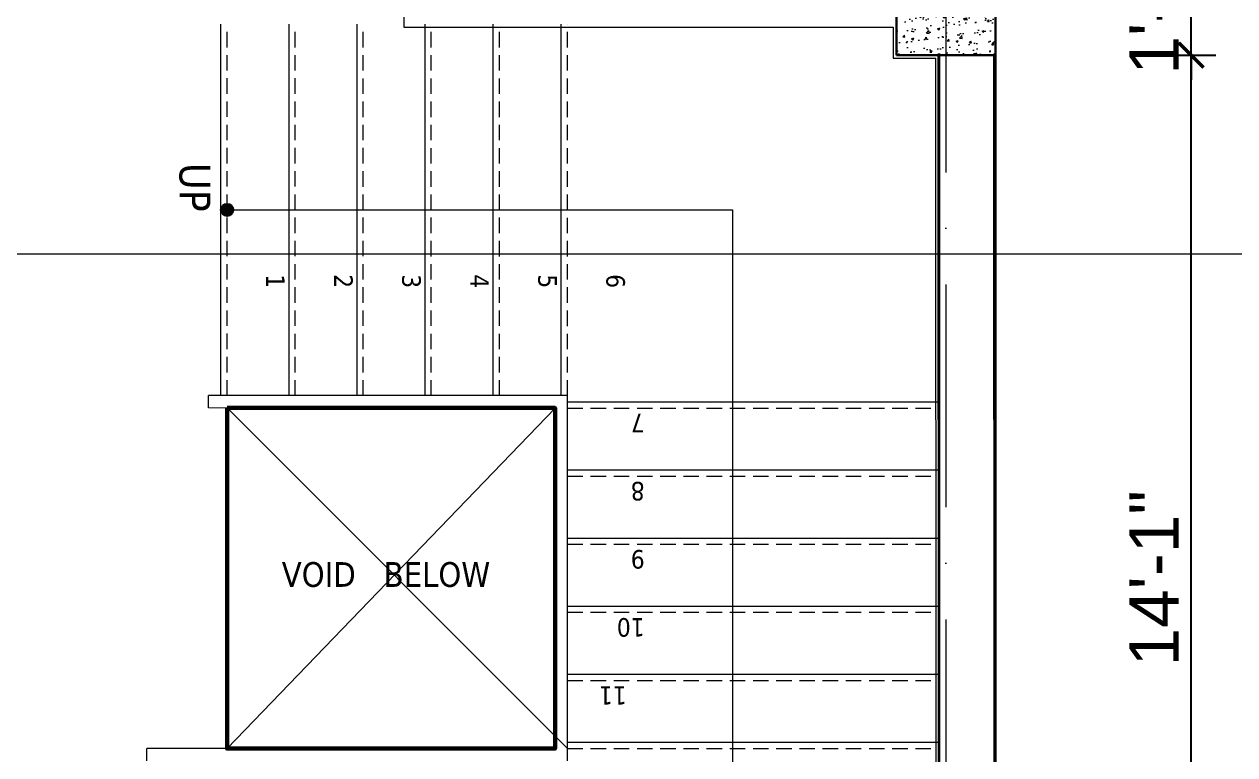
# Model space of a CAD drawing. Header units: inches. Extents: x 10755 to 33653, y -10992 to 10708.
# Drawn here: x 15238.6 to 15434.2, y 6730.8 to 6848.8 of the extents above; entities that cross this region are included whole.
import ezdxf

# ---------------------------------------------------------------- set-up
doc = ezdxf.new("R2010")
doc.units = ezdxf.units.IN
doc.header["$MEASUREMENT"] = 0
doc.linetypes.add('ACAD_ISO10W100', pattern=[18, 12, -3, 0, -3])
doc.linetypes.add('HIDDEN', pattern=[0.375, 0.25, -0.125])
for name, color, linetype, lineweight in [('arrow line', 54, 'Continuous', 9), ('centerline', 9, 'ACAD_ISO10W100', 5), ('col', 1, 'Continuous', 30), ('dim', 6, 'Continuous', 13), ('dimension center - 8', 134, 'Continuous', 13), ('dimension element- 8', 5, 'Continuous', 13), ('dimension inter - 8', 6, 'Continuous', 13), ('dimension overall - 8', 185, 'Continuous', 13), ('DIMINSION', 5, 'Continuous', 15), ('hatch- rcc', 252, 'Continuous', 5), ('hatch1', 9, 'Continuous', 5), ('Pillar', 11, 'Continuous', 25), ('PLASTER', 50, 'Continuous', 9), ('railing', 33, 'Continuous', 15), ('SECTION LINE1', 6, 'Continuous', 18), ('STAIRCASE', 143, 'Continuous', 15), ('title text 1', 113, 'Continuous', 25), ('tread hidden', 200, 'HIDDEN', 9), ('wall', 1, 'Continuous', 35)]:
    doc.layers.add(name, color=color, linetype=linetype, lineweight=lineweight)
doc.layers.get('dimension inter - 8').off()
doc.layers.get('DIMINSION').off()
doc.styles.add('Prajwal', font='stylu.ttf', dxfattribs={"height": 9})
doc.styles.get("Standard").update_dxf_attribs({"font": 'arial.ttf'})
doc.dimstyles.new('S8', dxfattribs={"dimscale": 8, "dimtxt": 1, "dimasz": 0.5, "dimexe": 0.5, "dimexo": 0.5, "dimgap": 0.25, "dimtad": 1, "dimzin": 3, "dimdsep": 46, "dimlunit": 4, "dimtxsty": 'Standard', "dimblk": 'ARCHTICK', "dimcen": 0, "dimclrd": 256, "dimclre": 256, "dimclrt": 6, "dimadec": 0, "dimazin": 0, "dimtfac": 0.5, "dimtix": 1, "dimtmove": 1, "dimatfit": 3, "dimfxl": 0.5, "dimfxlon": 1, "dimfrac": 1, "dimtolj": 1, "dimtzin": 0, "dimarcsym": 1})

# ---------------------------------------------------------------- blocks, each defined once
blk = doc.blocks.new('EWEWRTT')
at = {"layer": 'centerline', "ltscale": 3}
blk.add_line((176719.7960008084, -3623.43162992053), (176719.7960008084, -4988.84956905616), dxfattribs=at)
blk = doc.blocks.new('ERWEWRTRT')
at = {"layer": 'SECTION LINE1', "linetype": 'Continuous', "ltscale": 30}
blk.add_line((176971.9171745174, -4159.504954709752), (177670.829761292, -4159.504954709751), dxfattribs=at)
blk = doc.blocks.new('ETERWEWE')
at = {"layer": 'hatch- rcc', "linetype": 'Continuous', "ltscale": 30}
h = blk.add_hatch(dxfattribs=at)
h.set_pattern_fill('AR-CONC', color=256, scale=0.5, style=0)
h.set_pattern_definition([(49.99999999999999, (0, 0), (3.586300913003767, -0.3137606749129755), [0.375, -4.125]), (355, (0, 0), (-0.693756668065, 3.760960668500059), [0.3, -3.3]), (100.45144446, (0.298858405, -0.02614672), (2.89254423363556, 3.447199954843147), [0.3187009599999999, -3.505710559999999]), (46.18420000000002, (0, 1), (5.336206653357862, -0.8275964039653827), [0.5624999999999999, -6.187499999999999]), (96.63563549, (0.444683725, 0.931033465), (4.673309728371142, 4.870593003872752), [0.47805171, -5.258568799999999]), (351.1841639899999, (0, 1), (4.673309725273866, 4.870593001349951), [0.45, -4.950000005]), (21, (0.5, 0.75), (2.984535260592308, -2.013094453326694), [0.375, -4.125]), (326.0000000000001, (0.5, 0.75), (1.216576659607909, 3.625750225234265), [0.3, -3.3]), (71.45144474, (0.74871127, 0.58224213), (4.201111883649856, 1.612655764031769), [0.31870095, -3.50571056]), (37.50000000000001, (0, 0), (0.06079927658645334, 1.664469269156557), [0, -3.26, 0, -3.35, 0, -3.3125]), (7.499999999999999, (0, 0), (1.315347687210743, 1.972058559411801), [0, -1.91, 0, -3.185, 0, -1.2625]), (327.5, (-1.115, 0), (2.669112180862045, -0.1127743586718988), [0, -1.25, 0, -3.9, 0, -5.175]), (317.5, (-1.615, 0), (2.915930846711931, 0.5005249116615886), [0, -1.625, 0, -2.59, 0, -3.675])])
h.paths.add_polyline_path([(159423.2306644279, -3794.582087043891), (159439.2306644279, -3794.582087043891), (159439.2306644279, -3778.582087043891), (159423.2306644279, -3778.582087043891)])
at = {"layer": 'col', "linetype": 'Continuous', "ltscale": 30}
blk.add_lwpolyline([(159423.2306644279, -3794.582087043891), (159423.2306644279, -3778.582087043891), (159439.2306644279, -3778.582087043891), (159439.2306644279, -3794.582087043891), (159423.2306644279, -3794.582087043891)], dxfattribs=at)
blk = doc.blocks.new('wewerrr')
at = {"layer": 'DIMINSION', "linetype": 'Continuous'}
for p in [(17288.56532102133, -332.8141844810725), (17288.56533638053, -332.8141844810707)]:
    blk.add_blockref('ETERWEWE', p, dxfattribs=at)
blk = doc.blocks.new('pp')
at = {"layer": 'PLASTER'}
blk.add_line((14227.88597845635, 6675.316919126541), (14227.85110608393, 6843.318798959486), dxfattribs=at)
blk.add_lwpolyline([(14151.37746227076, 6868.571007767681), (14141.87746227076, 6868.571007767681), (14141.87746227082, 6848.31879895948), (14220.96475370457, 6848.318798959486), (14220.96476906377, 6843.318798959486), (14227.85110608393, 6843.318798959486)], dxfattribs=at)
blk = doc.blocks.new('_ArchTick')
at = {"color": 0, "const_width": 0.15}
blk.add_lwpolyline([(-0.5, -0.5), (0.5, 0.5)], dxfattribs=at)
blk = doc.blocks.new('*D969')
at = {"layer": 'Defpoints', "color": 0, "transparency": 16777216}
for p in [(15395.54425910252, 6843.818798959486), (15427.20203635097, 6843.818798959486), (15395.46549790539, 6674.818784053452)]:
    blk.add_point(p, dxfattribs=at)
at = {"layer": 'dimension element- 8', "lineweight": -2, "transparency": 16777216}
for p, q in [((15423.20203635097, 6843.818798959486), (15431.20203635097, 6843.818798959486)), ((15427.20203635097, 6674.818784053452), (15427.20203635097, 6843.818798959486)), ((15423.20203635097, 6674.818784053452), (15431.20203635097, 6674.818784053452))]:
    blk.add_line(p, q, dxfattribs=at)
at = {"layer": 'dimension element- 8', "lineweight": -2, "transparency": 16777216, "xscale": 4, "yscale": 4, "zscale": 4}
for p, rotation in [((15427.20203635097, 6843.818798959486), 90), ((15427.20203635097, 6674.818784053452), 270)]:
    blk.add_blockref('_ArchTick', p, dxfattribs=dict(at, rotation=rotation))
at = {"layer": 'dimension element- 8', "color": 6, "transparency": 16777216, "insert": (15421.1856652732, 6759.318791506472), "char_height": 8, "attachment_point": 5, "rotation": 90}
blk.add_mtext('\\A1;14\'-1"', dxfattribs=at)
blk = doc.blocks.new('*D970')
at = {"layer": 'Defpoints', "color": 0, "transparency": 16777216}
for p in [(15395.45695384547, 6859.818798959488), (15427.20203635097, 6859.818798959488), (15395.54425910252, 6843.818798959486)]:
    blk.add_point(p, dxfattribs=at)
at = {"layer": 'dimension element- 8', "lineweight": -2, "transparency": 16777216}
for p, q in [((15427.20203635097, 6859.818798959488), (15427.20203635097, 6863.818798959488)), ((15423.20203635097, 6859.818798959488), (15431.20203635097, 6859.818798959488)), ((15427.20203635097, 6843.818798959486), (15427.20203635097, 6859.818798959488)), ((15423.20203635097, 6843.818798959486), (15431.20203635097, 6843.818798959486)), ((15427.20203635097, 6843.818798959486), (15427.20203635097, 6839.818798959486))]:
    blk.add_line(p, q, dxfattribs=at)
at = {"layer": 'dimension element- 8', "lineweight": -2, "transparency": 16777216, "xscale": 4, "yscale": 4, "zscale": 4}
for p, rotation in [((15427.20203635097, 6859.818798959488), 270), ((15427.20203635097, 6843.818798959486), 90)]:
    blk.add_blockref('_ArchTick', p, dxfattribs=dict(at, rotation=rotation))
at = {"layer": 'dimension element- 8', "color": 6, "transparency": 16777216, "insert": (15421.1856652732, 6851.81879895949), "char_height": 8, "attachment_point": 5, "rotation": 90}
blk.add_mtext('\\A1;1\'-4"', dxfattribs=at)
blk = doc.blocks.new('*D1398')
at = {"layer": 'Defpoints', "color": 0, "transparency": 16777216}
for p in [(15408.66137641817, 6851.81879895947), (15408.66136782373, 6666.818796618674), (15449.96622807163, 6666.818796618674)]:
    blk.add_point(p, dxfattribs=at)
at = {"layer": 'dimension center - 8', "lineweight": -2, "transparency": 16777216}
for p, q in [((15445.96622807163, 6851.81879895947), (15453.96622807163, 6851.81879895947)), ((15449.96622807163, 6851.81879895947), (15449.96622807163, 6666.818796618674)), ((15445.96622807163, 6666.818796618674), (15453.96622807163, 6666.818796618674))]:
    blk.add_line(p, q, dxfattribs=at)
at = {"layer": 'dimension center - 8', "lineweight": -2, "transparency": 16777216, "xscale": 4, "yscale": 4, "zscale": 4}
for p, rotation in [((15449.96622807163, 6851.81879895947), 90), ((15449.96622807163, 6666.818796618674), 270)]:
    blk.add_blockref('_ArchTick', p, dxfattribs=dict(at, rotation=rotation))
at = {"layer": 'dimension center - 8', "color": 6, "transparency": 16777216, "insert": (15443.88164416985, 6759.318797789075), "char_height": 8, "attachment_point": 5, "rotation": 90}
blk.add_mtext('\\A1;15\'-5"', dxfattribs=at)
blk = doc.blocks.new('*D1401')
at = {"layer": 'Defpoints', "color": 0, "transparency": 16777216}
for p in [(15395.55435888043, 7241.808314292502), (15475.90372735882, 7241.808314292502), (15395.54425910253, 6140.480002346441)]:
    blk.add_point(p, dxfattribs=at)
at = {"layer": 'dimension overall - 8', "lineweight": -2, "transparency": 16777216}
for p, q in [((15471.90372735882, 7241.808314292502), (15479.90372735882, 7241.808314292502)), ((15475.90372735882, 6140.480002346441), (15475.90372735882, 7241.808314292502)), ((15471.90372735882, 6140.480002346441), (15479.90372735882, 6140.480002346441))]:
    blk.add_line(p, q, dxfattribs=at)
at = {"layer": 'dimension overall - 8', "lineweight": -2, "transparency": 16777216, "xscale": 4, "yscale": 4, "zscale": 4}
for p, rotation in [((15475.90372735882, 7241.808314292502), 90), ((15475.90372735882, 6140.480002346441), 270)]:
    blk.add_blockref('_ArchTick', p, dxfattribs=dict(at, rotation=rotation))
at = {"layer": 'dimension overall - 8', "color": 6, "transparency": 16777216, "insert": (15469.81914345704, 6691.144158319475), "char_height": 8, "attachment_point": 5, "rotation": 90}
blk.add_mtext('\\A1;91\'-9{\\H0.500000x;\\S1#4;}"', dxfattribs=at)
blk = doc.blocks.new('*D3627')
at = {"layer": 'Defpoints', "color": 0, "transparency": 16777216}
for p in [(31969.25430244148, 7241.818801298449), (11281.95273085246, 6632.819716091868), (31991.13553307858, 6632.819716091863)]:
    blk.add_point(p, dxfattribs=at)
at = {"layer": 'dim', "lineweight": -2, "transparency": 16777216}
for p, q in [((31987.13553307858, 7241.818801298449), (31995.13553307858, 7241.818801298449)), ((31991.13553307858, 7241.818801298449), (31991.13553307858, 6632.819716091863)), ((31987.13553307859, 6632.819716091863), (31995.13553307859, 6632.819716091863))]:
    blk.add_line(p, q, dxfattribs=at)
at = {"layer": 'dim', "lineweight": -2, "transparency": 16777216, "xscale": 4, "yscale": 4, "zscale": 4}
for p, rotation in [((31991.13553307858, 7241.818801298449), 90), ((31991.13553307858, 6632.819716091863), 270)]:
    blk.add_blockref('_ArchTick', p, dxfattribs=dict(at, rotation=rotation))
at = {"layer": 'dim', "color": 6, "transparency": 16777216, "insert": (31985.05094917681, 6937.319258695161), "char_height": 8, "attachment_point": 5, "rotation": 90}
blk.add_mtext('\\A1;50\'-9"', dxfattribs=at)

msp = doc.modelspace()

# ---------------------------------------------------------------- hatches: boundary and pattern name
at = {"layer": 'Pillar', "ltscale": 100}
h = msp.add_hatch(color=256, dxfattribs=at)
edge = h.paths.add_edge_path()
edge.add_ellipse((15271.3725574821, 6818.828195872851), major_axis=(0.7071067811919786, 0.7071067811919785), ratio=0.999999999984639, start_angle=315.0000000003938, end_angle=495.0000000003938)
edge.add_ellipse((15271.3725574821, 6818.828195872851), major_axis=(0.7071067811919786, 0.7071067811919785), ratio=0.999999999984639, start_angle=135.0000000003937, end_angle=315.0000000003938)
h = msp.add_hatch(color=256, dxfattribs=at)
edge = h.paths.add_edge_path()
edge.add_ellipse((15271.37255708384, 6818.826009846005), major_axis=(0.7071067811870252, 0.7071067811870251), ratio=0.9999999999986491, start_angle=134.9999999999613, end_angle=494.9999999999613)

# ---------------------------------------------------------------- linework, layer by layer
at = {"layer": 'arrow line'}
for p, q in [((15271.37255708384, 6818.826009846005), (15353.07790633326, 6818.826009846005)), ((15353.07790633326, 6818.826009846005), (15353.07790633308, 6700.046899014347))]:
    msp.add_line(p, q, dxfattribs=at)
at = {"layer": 'Defpoints'}
msp.add_lwpolyline([(14977.59691686978, 7285.818806231005), (15168.59678828422, 7285.818785003855), (15168.59678828422, 7225.818801300172), (15395.17365993845, 7225.818767384865), (15395.54587204411, 7225.818767384865), (15395.54587204411, 6118.818798959359), (14977.59691686978, 6118.818798959359), (14977.59691686978, 7285.818806231005)], dxfattribs=at)
at = {"layer": 'hatch1', "linetype": 'Continuous', "ltscale": 30}
for p, q in [((15271.37746661293, 6786.8332128067), (15271.35967303987, 6731.79719664326)), ((15324.37255708396, 6786.819599529085), (15271.35967303987, 6731.79719664326)), ((15326.37201790547, 6731.818828377464), (15271.37746692568, 6786.834180163514))]:
    msp.add_line(p, q, dxfattribs=at)
at = {"layer": 'Pillar', "ltscale": 100}
msp.add_circle((15271.37255708384, 6818.826009846005), 0.9999999999999999, dxfattribs=at)
at = {"layer": 'railing', "linetype": 'Continuous', "ltscale": 30}
for p, q in [((15268.37255708384, 6786.834007495412), (15268.37255708384, 6788.834007564181)), ((15326.37257668242, 6788.81879792218), (15268.37255708384, 6788.834007564181)), ((15326.371998299, 6729.818798959483), (15326.37257668242, 6788.81879792218)), ((15324.37255708122, 6786.819322328789), (15268.37255708384, 6786.834007495412)), ((15324.37201790509, 6731.818798959481), (15324.37255708122, 6786.819322328789)), ((15258.37201789423, 6729.818798959476), (15258.37201789423, 6731.818798959476)), ((15324.37201790509, 6731.818798959481), (15258.37201789423, 6731.818798959476))]:
    msp.add_line(p, q, dxfattribs=at)
at = {"layer": 'STAIRCASE', "linetype": 'Continuous', "ltscale": 30}
for p, q in [((15270.37255708381, 6788.833220858827), (15270.37255708393, 6848.818798833187)), ((15281.37255708381, 6788.830336272526), (15281.3725570839, 6848.818798833187)), ((15292.37255708379, 6788.827451686226), (15292.3725570839, 6848.818798833187)), ((15303.37255708379, 6788.824567099924), (15303.3725570839, 6848.818798833187)), ((15314.37255708387, 6788.821682513621), (15314.37255708387, 6848.818798833185)), ((15325.3725570839, 6788.819060162438), (15325.37255708387, 6848.818798833185)), ((15315.37255708387, 6786.819579922869), (15315.37255708384, 6786.821682444854)), ((15326.37255707622, 6787.818798959487), (15386.37290018785, 6787.818798959487)), ((15326.37244924196, 6776.818798959487), (15386.37290018785, 6776.818798959487)), ((15326.37234140775, 6765.818798959488), (15386.37290018785, 6765.818798959487)), ((15326.37223357355, 6754.818798959487), (15386.37290018785, 6754.818798959487)), ((15326.37212573935, 6743.818798959488), (15386.37290018785, 6743.818798959487)), ((15271.37201789426, 6731.810009444609), (15271.37201789423, 6731.819579928138)), ((15282.37201789423, 6731.818798959481), (15282.37201789423, 6731.819579928142)), ((15293.37201789423, 6731.818798959481), (15293.37201789423, 6731.819579928148)), ((15304.3720178942, 6731.818798959481), (15304.37201789423, 6731.819579928155)), ((15315.3720178942, 6731.818798959481), (15315.37201789423, 6731.819579928155)), ((15326.37201790523, 6732.818798959487), (15386.37290018785, 6732.818798959487))]:
    msp.add_line(p, q, dxfattribs=at)
at = {"layer": 'tread hidden', "ltscale": 10}
for p, q in [((15271.37255708381, 6788.833220858825), (15271.37255708393, 6848.818798833185)), ((15282.37255708381, 6788.830336272525), (15282.3725570839, 6848.818798833185)), ((15293.37255708379, 6788.827451686224), (15293.3725570839, 6848.818798833185)), ((15304.37255708379, 6788.824567099922), (15304.3725570839, 6848.818798833185)), ((15315.37255708387, 6788.821682513621), (15315.37255708387, 6848.818798833185)), ((15326.37255708387, 6788.81879792732), (15326.37255708387, 6848.818798833185)), ((15326.37255707622, 6786.818798959487), (15386.37290018785, 6786.818798959487)), ((15326.37244924196, 6775.818798959487), (15386.37290018785, 6775.818798959487)), ((15326.37234140775, 6764.818798959488), (15386.37290018785, 6764.818798959487)), ((15326.37223357355, 6753.818798959487), (15386.37290018785, 6753.818798959487)), ((15326.37212573935, 6742.818798959488), (15386.37290018785, 6742.818798959487)), ((15326.37201790523, 6731.818798959487), (15386.37290018785, 6731.818798959487))]:
    msp.add_line(p, q, dxfattribs=at)
at = {"layer": 'wall', "linetype": 'Continuous', "ltscale": 30}
for p, q in [((15386.46551345781, 6674.816919126541), (15386.43049427081, 6843.816934032573)), ((15386.46551339672, 6675.108051504141), (15386.43655326217, 6844.108066410181)), ((15395.46551326459, 6674.818784053454), (15395.43049407759, 6843.818798959486)), ((15395.46551326459, 6675.109593759669), (15395.43655313004, 6844.109608665709))]:
    msp.add_line(p, q, dxfattribs=at)
at = {"layer": 'wall', "color": 4, "linetype": 'Continuous', "lineweight": 60, "ltscale": 30}
msp.add_lwpolyline([(15271.37746661293, 6786.8332128067), (15324.37201790509, 6786.8332128067), (15324.37201790509, 6731.818798959481), (15271.37746661293, 6731.818798959481)], close=True, dxfattribs=at)

# ---------------------------------------------------------------- block references
at = {"layer": 'dimension inter - 8'}
msp.add_blockref('pp', (1158.079491574666, -2.106389729306102e-09), dxfattribs=at)
at = {"layer": 'wall', "linetype": 'Continuous', "ltscale": 30}
msp.add_blockref('EWEWRTT', (-161332.2517417059, 10971.21507048445), dxfattribs=at)
at = {"layer": 'wall', "linetype": 'Continuous'}
msp.add_blockref('wewerrr', (-161332.2517417059, 10971.21507048445), dxfattribs=at)
at = {"layer": 'wall', "linetype": 'Continuous', "xscale": -1, "rotation": 180}
msp.add_blockref('ERWEWRTRT', (-162154.3539418844, 2652.205161064947), dxfattribs=at)

# ---------------------------------------------------------------- texts
at = {"layer": 'title text 1', "color": 7, "insert": (15263.58220178392, 6822.26948921345), "char_height": 5, "width": 6.821210263296961e-13, "attachment_point": 7, "rotation": 270.00000000000006, "style": 'Prajwal'}
msp.add_mtext('\\pi-4.137;{\\fTahoma|b0|i0|c0|p34;UP}', dxfattribs=at)
at = {"layer": 'title text 1', "char_height": 3, "width": 6.480149750132112e-13, "attachment_point": 1, "style": 'Prajwal'}
for s, insert, rotation in [('\\pi-2.903;{\\fTahoma|b0|i0|c0|p34;1}', (15280.66905208549, 6805.539813681447), 269.9999999997549), ('\\pi-2.903;{\\fTahoma|b0|i0|c0|p34;2}', (15291.66905208549, 6805.53981368143), 269.9999999997549), ('\\pi-2.903;{\\fTahoma|b0|i0|c0|p34;3}', (15302.66905208543, 6805.539813681404), 269.9999999997549), ('\\pi-2.903;{\\fTahoma|b0|i0|c0|p34;4}', (15313.66905208546, 6805.531159922542), 269.9999999997549), ('\\pi-2.903;{\\fTahoma|b0|i0|c0|p34;5}', (15324.66905208555, 6805.528275336242), 269.9999999997549), ('\\pi-2.903;{\\fTahoma|b0|i0|c0|p34;6}', (15335.66905208555, 6805.539813681447), 269.9999999997549), ('\\pi-2.903;{\\fTahoma|b0|i0|c0|p34;7}', (15335.96237694495, 6782.884180114785), 179.9999999997549), ('\\pi-2.903;{\\fTahoma|b0|i0|c0|p34;8}', (15335.96226910304, 6771.883399151403), 179.9999999997549), ('\\pi-2.903;{\\fTahoma|b0|i0|c0|p34;9}', (15335.96237694495, 6760.883399151404), 179.9999999997549), ('\\pi-2.903;{\\fTahoma|b0|i0|c0|p34;10}', (15335.96237694495, 6749.883399151403), 179.9999999997549), ('\\pi-6.48e-013,l6.48e-013;{\\fTahoma|b0|i0|c0|p34;11}', (15335.96237694495, 6738.883399151404), 179.9999999997549)]:
    msp.add_mtext(s, dxfattribs=dict(at, insert=insert, rotation=rotation))
at = {"layer": 'title text 1', "color": 7, "insert": (15283.50659748525, 6757.853831371749), "char_height": 4, "width": 42.84158364357494, "attachment_point": 7, "style": 'Prajwal'}
msp.add_mtext('\\pi-3.309;{\\fTahoma|b0|i0|c0|p34;VOID   BELOW}', dxfattribs=at)

# ---------------------------------------------------------------- dimensions: what is measured, and where the dimension line sits
at = {"layer": 'dim'}
dim = msp.add_linear_dim(base=(31991.13553307858, 6632.819716091863), p1=(31969.25430244148, 7241.818801298449), p2=(11281.95273085246, 6632.819716091868), angle=90, dimstyle='S8', dxfattribs=at)
dim.commit()
dim.dimension.update_dxf_attribs({"geometry": '*D3627', "text_midpoint": (31985.05094917681, 6937.319258695161)})
at = {"layer": 'dimension center - 8'}
dim = msp.add_linear_dim(base=(15449.96622807163, 6666.818796618674), p1=(15408.66137641817, 6851.81879895947), p2=(15408.66136782373, 6666.818796618674), angle=90, dimstyle='S8', dxfattribs=at)
dim.commit()
dim.dimension.update_dxf_attribs({"geometry": '*D1398', "text_midpoint": (15443.88164416985, 6759.318797789075)})
at = {"layer": 'dimension element- 8'}
for base, p1, p2, picture, middle in [((15427.20203635097, 6859.818798959488), (15395.54425910252, 6843.818798959486), (15395.45695384547, 6859.818798959488), '*D970', (15421.1856652732, 6851.81879895949)), ((15427.20203635097, 6843.818798959486), (15395.46549790539, 6674.818784053452), (15395.54425910252, 6843.818798959486), '*D969', (15421.1856652732, 6759.318791506472))]:
    dim = msp.add_linear_dim(base=base, p1=p1, p2=p2, angle=90, dimstyle='S8', dxfattribs=at)
    dim.commit()
    dim.dimension.update_dxf_attribs({"geometry": picture, "text_midpoint": middle})
at = {"layer": 'dimension overall - 8'}
dim = msp.add_linear_dim(base=(15475.90372735882, 7241.808314292502), p1=(15395.54425910253, 6140.480002346441), p2=(15395.55435888043, 7241.808314292502), angle=90, dimstyle='S8', dxfattribs=at)
dim.commit()
dim.dimension.update_dxf_attribs({"geometry": '*D1401', "text_midpoint": (15469.81914345704, 6691.144158319475)})

doc.saveas('drawing.dxf')
